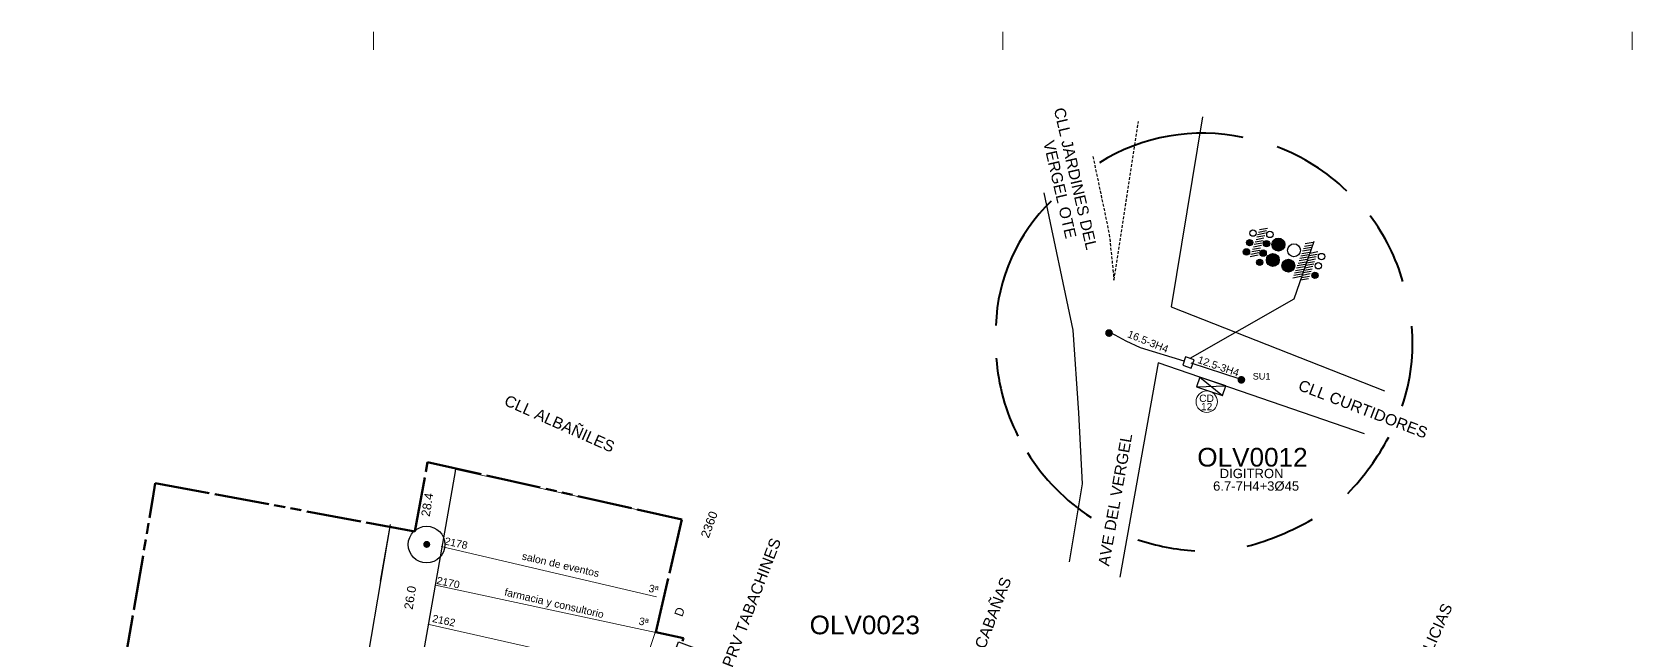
# Model space of a CAD drawing. Header units: millimetres. Extents: x -3867 to -351, y 1591 to 3666.
# Drawn here: x -1734.2 to -1443.8, y 2025.4 to 2135.7 of the extents above; entities that cross this region are included whole.
import ezdxf

# ---------------------------------------------------------------- set-up
doc = ezdxf.new("R2010")
doc.units = ezdxf.units.MM
doc.linetypes.add('TLSIGC_002', pattern=[0.8, 0.5, -0.3])
doc.linetypes.add('TLSIGC_007', pattern=[28, 10, -1, 10, -1, 2, -1, 2, -1])
for name, color, linetype, lineweight in [('ACOTACION GENERAL', 132, 'Continuous', 30), ('CABLE EXISTENTE SUBTERRANEO PRINCIPAL', 82, 'Continuous', 40), ('CAJA DE DISTRIBUCION EXISTENTE', 92, 'Continuous', 30), ('CAJA DE EMPALMES EXISTENTE SECUNDARIO', 82, 'Continuous', 30), ('CLASIFICACION TIPO COMERCIAL TERCERA', 5, 'Continuous', 9), ('CLASIFICACION TIPO RESIDENCIAL D', 5, 'Continuous', 9), ('CONEXION A CAJA DE DISTRIBUCION EXISTENTE', 74, 'Continuous', 30), ('DATOS DE CARATULA', 160, 'Continuous', 5), ('DETALLES DE EDIFICIOS', 160, 'Continuous', 5), ('DISTRITO', 42, 'TLSIGC_007', 60), ('LOTIFICACION 2003', 252, 'Continuous', 15), ('MARCOS PRINCIPALES', 250, 'Continuous', 20), ('MEDIDAS ENTRE POSTES', 82, 'Continuous', 5), ('NOMBRE DE CALLES', 92, 'TLSIGC_017', 5), ('NUMEROS OFICIALES', 3, 'Continuous', 5), ('PERFILES  DE CANALIZACION P.V.C. ALIGERADA EXISTENTE', 132, 'Continuous', 30), ('PLANIMETRIA 2003', 251, 'Continuous', 30), ('PLANIMETRIA 2003 NO DEFINIDA', 12, 'TLSIGC_002', 30), ('POSTES EXISTENTES SECUNDARIOS', 82, 'Continuous', 30), ('POZOS TRADICIONALES EXISTENTES', 132, 'Continuous', 30), ('SUBDIVISION DE VIAS EXISTENTE', 132, 'Continuous', 30), ('SUBIDAS EXISTENTES SECUNDARIAS', 82, 'Continuous', 30)]:
    doc.layers.add(name, color=color, linetype=linetype, lineweight=lineweight)
doc.styles.get("Standard").update_dxf_attribs({"font": 'arial.ttf'})
doc.linetypes.add('TLSIGC_017', pattern='A,0.5,["=",Standard,S=1.6,R=0,X=-0.2,Y=-0.8],0.5', length=1)

msp = doc.modelspace()

# ---------------------------------------------------------------- hatches: boundary and pattern name
at = {"layer": 'POSTES EXISTENTES SECUNDARIOS'}
h = msp.add_hatch(color=256, dxfattribs=at)
edge = h.paths.add_edge_path()
edge.add_arc((-1538.7, 2081.03), 0.707, 0, 360)
h = msp.add_hatch(color=256, dxfattribs=at)
edge = h.paths.add_edge_path()
edge.add_arc((-1514.68, 2072.53), 0.707, 0, 360)
h = msp.add_hatch(color=256, dxfattribs=at)
edge = h.paths.add_edge_path()
edge.add_arc((-1662.56, 2042.63), 0.638, 0, 360)
at = {"layer": 'SUBDIVISION DE VIAS EXISTENTE'}
h = msp.add_hatch(color=256, dxfattribs=at)
edge = h.paths.add_edge_path()
edge.add_arc((-1513.17, 2097.47), 0.538, 0, 360)
h = msp.add_hatch(color=256, dxfattribs=at)
edge = h.paths.add_edge_path()
edge.add_arc((-1510.11, 2097.26), 0.538, 0, 360)
h = msp.add_hatch(color=256, dxfattribs=at)
edge = h.paths.add_edge_path()
edge.add_arc((-1507.99, 2097.08), 1.14, 0, 360)
h = msp.add_hatch(color=256, dxfattribs=at)
edge = h.paths.add_edge_path()
edge.add_arc((-1513.76, 2095.8), 0.538, 0, 360)
h = msp.add_hatch(color=256, dxfattribs=at)
edge = h.paths.add_edge_path()
edge.add_arc((-1511.32, 2093.87), 0.538, 0, 360)
h = msp.add_hatch(color=256, dxfattribs=at)
edge = h.paths.add_edge_path()
edge.add_arc((-1510.75, 2095.62), 0.538, 0, 360)
h = msp.add_hatch(color=256, dxfattribs=at)
edge = h.paths.add_edge_path()
edge.add_arc((-1508.98, 2094.31), 1.14, 0, 360)
h = msp.add_hatch(color=256, dxfattribs=at)
edge = h.paths.add_edge_path()
edge.add_arc((-1506.14, 2093.31), 1.14, 0, 360)
h = msp.add_hatch(color=256, dxfattribs=at)
edge = h.paths.add_edge_path()
edge.add_arc((-1501.31, 2091.52), 0.538, 0, 360)

# ---------------------------------------------------------------- linework, layer by layer
at = {"layer": 'ACOTACION GENERAL'}
msp.add_lwpolyline([(-1501.51, 2097.67), (-1505.15, 2087.18), (-1524.06, 2076.43)], dxfattribs=at)
at = {"layer": 'CABLE EXISTENTE SUBTERRANEO PRINCIPAL'}
for centre, radius, start, end in [((-1521.69, 2081.92), 35.42, 78, 122), ((-1521.59, 2079.86), 37.5, 46, 69), ((-1526.24, 2081.25), 33.03, 134, 178), ((-1520.61, 2080.26), 36.69, 16, 37), ((-1518.83, 2079.23), 35.25, 341, 5), ((-1522.35, 2079.07), 36.91, 184, 207), ((-1528, 2083.43), 45.39, 316, 332), ((-1521.08, 2079.58), 38.26, 212, 237), ((-1526.32, 2089.72), 49.09, 285, 300), ((-1520.1, 2084.53), 43.18, 252, 266)]:
    msp.add_arc(centre, radius, start, end, dxfattribs=at)
at = {"layer": 'CAJA DE DISTRIBUCION EXISTENTE'}
for p, q in [((-1522.82, 2071.25), (-1517.5, 2071.44)), ((-1522.23, 2073.02), (-1518.09, 2069.68))]:
    msp.add_line(p, q, dxfattribs=at)
msp.add_lwpolyline([(-1522.82, 2071.25), (-1518.09, 2069.67), (-1517.49, 2071.45), (-1522.24, 2073.03), (-1522.82, 2071.25)], dxfattribs=at)
at = {"layer": 'CAJA DE EMPALMES EXISTENTE SECUNDARIO'}
msp.add_circle((-1662.59, 2042.6), 3.33, dxfattribs=at)
at = {"layer": 'DISTRITO'}
for points in [[(-1664.73, 2044.97), (-1662.43, 2057.57), (-1616.24, 2047.14), (-1620.98, 2026.68), (-1615.97, 2025.59), (-1616.11, 2025.05)], [(-1715.53, 1795.05), (-1712.14, 1822.82), (-1711.47, 1826.61), (-1724.87, 1855.19), (-1718.91, 1902.33), (-1734.22, 1904.63), (-1722.3, 1992.28), (-1712.28, 2051.06), (-1711.87, 2053.78), (-1664.73, 2044.97), (-1664.73, 2044.97)]]:
    msp.add_lwpolyline(points, dxfattribs=at)
at = {"layer": 'LOTIFICACION 2003'}
for p, q in [((-1657.28, 2056.25), (-1616.54, 2047.24)), ((-1620.86, 2033.08), (-1659.96, 2042.24)), ((-1617.88, 2025.95), (-1660.99, 2035.2)), ((-1662.11, 2028.05), (-1619.43, 2018.47)), ((-1623.52, 2019.33), (-1620.88, 2027.36))]:
    msp.add_line(p, q, dxfattribs=at)
at = {"layer": 'MARCOS PRINCIPALES'}
for p, q in [((-1672.21, 2135.73), (-1672.21, 2132.46)), ((-1557.99, 2135.73), (-1557.99, 2132.46)), ((-1443.76, 2135.73), (-1443.76, 2132.46))]:
    msp.add_line(p, q, dxfattribs=at)
msp.add_circle((-1520.96, 2068.55), 1.95, dxfattribs=at)
at = {"layer": 'PERFILES  DE CANALIZACION P.V.C. ALIGERADA EXISTENTE'}
for p, q in [((-1511.41, 2099.82), (-1509.96, 2100.09)), ((-1512.33, 2097.16), (-1510.88, 2097.43)), ((-1512.18, 2097.6), (-1510.73, 2097.87)), ((-1512.02, 2098.05), (-1510.57, 2098.32)), ((-1511.87, 2098.49), (-1510.42, 2098.76)), ((-1511.72, 2098.93), (-1510.27, 2099.21)), ((-1511.56, 2099.38), (-1510.11, 2099.65)), ((-1503.08, 2097.27), (-1501.62, 2097.52)), ((-1513.1, 2094.94), (-1511.65, 2095.21)), ((-1512.95, 2095.38), (-1511.5, 2095.65)), ((-1512.79, 2095.83), (-1511.34, 2096.1)), ((-1512.64, 2096.27), (-1511.19, 2096.54)), ((-1512.48, 2096.71), (-1511.04, 2096.99)), ((-1508.57, 2095.38), (-1508.56, 2095.4)), ((-1504.2, 2094.18), (-1502.75, 2094.43)), ((-1504.04, 2094.62), (-1502.59, 2094.87)), ((-1503.88, 2095.06), (-1502.43, 2095.31)), ((-1503.72, 2095.5), (-1502.27, 2095.75)), ((-1503.56, 2095.95), (-1502.11, 2096.19)), ((-1503.4, 2096.39), (-1501.95, 2096.64)), ((-1503.24, 2096.83), (-1501.79, 2097.08)), ((-1501.24, 2094.43), (-1502.68, 2094.16)), ((-1501.08, 2094.88), (-1502.53, 2094.61)), ((-1500.93, 2095.32), (-1502.38, 2095.05)), ((-1500.77, 2095.76), (-1502.22, 2095.49)), ((-1505.33, 2091.09), (-1503.88, 2091.34)), ((-1505.17, 2091.53), (-1503.71, 2091.78)), ((-1505.01, 2091.97), (-1503.55, 2092.22)), ((-1504.85, 2092.41), (-1503.39, 2092.66)), ((-1504.68, 2092.85), (-1503.23, 2093.1)), ((-1504.52, 2093.3), (-1503.07, 2093.54)), ((-1504.36, 2093.74), (-1502.91, 2093.99)), ((-1502.32, 2091.33), (-1503.77, 2091.06)), ((-1502.16, 2091.77), (-1503.61, 2091.5)), ((-1502.01, 2092.21), (-1503.46, 2091.94)), ((-1501.85, 2092.66), (-1503.3, 2092.39)), ((-1501.7, 2093.1), (-1503.15, 2092.83)), ((-1501.55, 2093.55), (-1502.99, 2093.28)), ((-1501.39, 2093.99), (-1502.84, 2093.72)), ((-1502.47, 2090.88), (-1503.92, 2090.61))]:
    msp.add_line(p, q, dxfattribs=at)
for centre, radius in [((-1513.17, 2097.45), 0.574), ((-1512.57, 2099.18), 0.574), ((-1510.11, 2097.27), 0.574), ((-1509.5, 2098.94), 0.574), ((-1507.95, 2097.1), 1.17), ((-1505.13, 2096.07), 1.17), ((-1513.75, 2095.77), 0.574), ((-1511.34, 2093.89), 0.574), ((-1510.73, 2095.55), 0.574), ((-1508.96, 2094.3), 1.17), ((-1506.14, 2093.27), 1.17), ((-1500.12, 2094.93), 0.574), ((-1501.31, 2091.53), 0.574), ((-1500.71, 2093.25), 0.574)]:
    msp.add_circle(centre, radius, dxfattribs=at)
at = {"layer": 'PLANIMETRIA 2003'}
for p, q in [((-1657.32, 2056.48), (-1657.42, 2055.9)), ((-1694.1, 1899.2), (-1669.12, 2046.25)), ((-1670.95, 2035.97), (-1669.15, 2046.26))]:
    msp.add_line(p, q, dxfattribs=at)
for points in [[(-1521.72, 2120.29), (-1527.43, 2085.8), (-1488.7, 2070.56)], [(-1545.85, 2039.44), (-1543.52, 2053.63), (-1544.16, 2066.54), (-1545.22, 2081.56), (-1550.5, 2106.53)], [(-1492.3, 2062.72), (-1529.76, 2075.64), (-1536.75, 2036.69)], [(-1657.42, 2055.9), (-1672.25, 1971.52), (-1641.27, 1959.2), (-1616.83, 2024.92), (-1611.24, 2022.82)]]:
    msp.add_lwpolyline(points, dxfattribs=at)
at = {"layer": 'PLANIMETRIA 2003 NO DEFINIDA'}
msp.add_lwpolyline([(-1541.62, 2113.1), (-1538.65, 2098.92), (-1537.8, 2090.66), (-1533.36, 2119.45)], dxfattribs=at)
at = {"layer": 'POZOS TRADICIONALES EXISTENTES'}
msp.add_lwpolyline([(-1525.32, 2075.19), (-1523.8, 2074.67), (-1523.27, 2076.18), (-1524.79, 2076.71), (-1525.32, 2075.19)], dxfattribs=at)
at = {"layer": 'SUBIDAS EXISTENTES SECUNDARIAS'}
msp.add_line((-1514.9, 2072.66), (-1523.8, 2075.55), dxfattribs=at)
msp.add_lwpolyline([(-1525.06, 2075.9), (-1532.96, 2078.32), (-1535.58, 2079.55), (-1538.27, 2081.03)], dxfattribs=at)

# ---------------------------------------------------------------- texts
at = {"layer": 'ACOTACION GENERAL'}
for s, rotation, p in [('16.5-3H4', 338, (-1535.49, 2080.32)), ('12.5-3H4', 341, (-1522.74, 2075.63))]:
    msp.add_text(s, height=1.358, rotation=rotation, dxfattribs=at).set_placement(p)
at = {"layer": 'CAJA DE DISTRIBUCION EXISTENTE'}
msp.add_text('DIGITRON', height=1.697, dxfattribs=at).set_placement((-1518.61, 2054.67))
at = {"layer": 'CLASIFICACION TIPO COMERCIAL TERCERA'}
for p in [(-1622.39, 2034.06), (-1624.18, 2028.1)]:
    msp.add_text('3ª', height=1.358, rotation=347, dxfattribs=at).set_placement(p)
at = {"layer": 'CLASIFICACION TIPO RESIDENCIAL D'}
msp.add_text('D', height=1.58, rotation=70, dxfattribs=at).set_placement((-1616.19, 2029.36))
at = {"layer": 'CONEXION A CAJA DE DISTRIBUCION EXISTENTE'}
msp.add_text('6.7-7H4+3Ø45', height=1.697, dxfattribs=at).set_placement((-1519.81, 2052.39))
at = {"layer": 'DATOS DE CARATULA'}
for s, height, p in [('SU1', 1.188, (-1512.62, 2072.58)), ('CD', 1.329, (-1522.33, 2068.51)), ('12', 1.329, (-1522.01, 2067))]:
    msp.add_text(s, height=height, dxfattribs=at).set_placement(p)
at = {"layer": 'DETALLES DE EDIFICIOS'}
for s, p in [('salon de eventos', (-1645.39, 2039.9)), ('farmacia y consultorio', (-1648.56, 2033.36))]:
    msp.add_text(s, height=1.3576, rotation=347, dxfattribs=at).set_placement(p)
at = {"layer": 'DISTRITO'}
for s, p in [('OLV0012', (-1522.68, 2056.77)), ('OLV0023', (-1593.05, 2026.3))]:
    msp.add_text(s, height=3.394, dxfattribs=at).set_placement(p)
at = {"layer": 'MEDIDAS ENTRE POSTES'}
for s, p in [('28.4', (-1662.03, 2047.58)), ('26.0', (-1665.13, 2030.7))]:
    msp.add_text(s, height=1.584, rotation=81, dxfattribs=at).set_placement(p)
at = {"layer": 'NOMBRE DE CALLES'}
for s, height, rotation, p in [('CLL JARDINES DEL', 2.0364, 283, (-1548.74, 2121.71)), ('VERGEL OTE', 2.036, 283, (-1550.65, 2115.74)), ('CLL CURTIDORES', 2.0364, 339, (-1504.53, 2070.73)), ('CLL ALBAÑILES', 2.0364, 336, (-1648.67, 2068.02)), ('AVE DEL VERGEL', 2.0364, 80, (-1538.7, 2038.58)), ('PRV TABACHINES', 2.0364, 69, (-1607.09, 2020.12)), ('CLL CABAÑAS', 2.0364, 69, (-1563.4, 2017.88)), ('PRV DELICIAS', 2.0364, 66, (-1484.26, 2013.41))]:
    msp.add_text(s, height=height, rotation=rotation, dxfattribs=at).set_placement(p)
at = {"layer": 'NUMEROS OFICIALES'}
for s, height, rotation, p in [('2360', 1.584, 70, (-1611.38, 2043.66)), ('2178', 1.358, 348, (-1659.43, 2042.63)), ('2170', 1.358, 348, (-1660.86, 2035.47)), ('2162', 1.358, 348, (-1661.65, 2028.56))]:
    msp.add_text(s, height=height, rotation=rotation, dxfattribs=at).set_placement(p)

doc.saveas('drawing.dxf')
